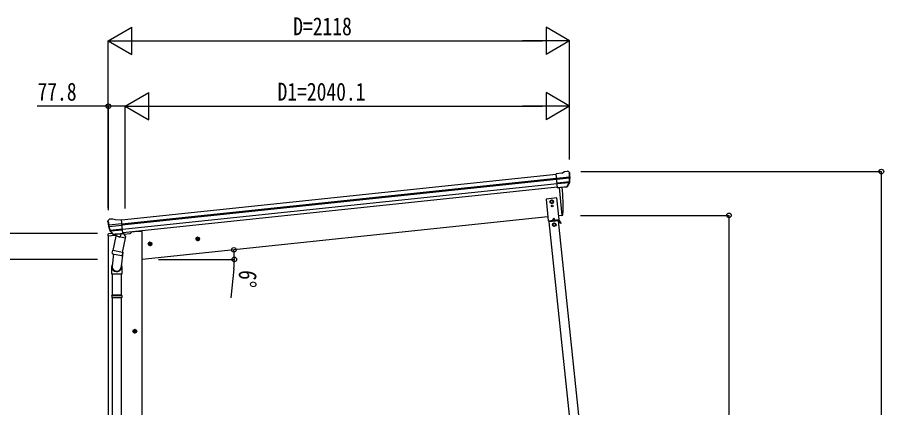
# Model space of a CAD drawing. Units: millimetres, scale not verified. Extents: x -10512 to 10512, y -7425 to 7425.
# Drawn here: x -8000 to -4022, y -1821 to -29 of the extents above; entities that cross this region are included whole.
import ezdxf
from ezdxf.enums import TextEntityAlignment as Align

# ---------------------------------------------------------------- set-up
doc = ezdxf.new("R2010")
doc.units = ezdxf.units.MM
doc.header["$LTSCALE"] = 30
for name, color, linetype in [('0-4_YKK_13', 4, 'Continuous'), ('0-5_YKK_A1', 4, 'Continuous'), ('0-6_YKK_D', 6, 'Continuous')]:
    doc.layers.add(name, color=color, linetype=linetype)
doc.styles.add('ＭＳ ゴシック', font='')
doc.styles.get('ＭＳ ゴシック').set_extended_font_data('MS Gothic')

msp = doc.modelspace()

# ---------------------------------------------------------------- linework, layer by layer
at = {"layer": '0-4_YKK_13'}
for p, q in [((-5499.63, -744.17), (-5526.16, -746.95)), ((-5519.37, -811.51), (-5526.16, -746.95)), ((-5473.32, -735.37), (-5473.32, -735.37)), ((-5469.65, -736.45), (-5469.65, -736.45)), ((-5469.65, -736.45), (-5465.33, -739.95)), ((-5465.33, -739.95), (-5464.47, -740.65)), ((-5463.08, -744.35), (-5463.39, -742.5)), ((-5524, -767.48), (-5464.26, -761.2)), ((-5463.78, -767.07), (-5523.38, -773.34)), ((-5464.62, -783.83), (-5521.65, -789.82)), ((-5466.01, -788.49), (-5521.18, -794.29)), ((-5474.57, -805.07), (-5465.12, -786.77)), ((-5473.51, -805.5), (-5463.39, -787.24)), ((-5476.02, -806.72), (-5519.39, -811.28)), ((-5519.37, -811.51), (-5509.43, -810.46)), ((-5512.49, -810.78), (-5499.1, -938.17)), ((-5509.43, -810.46), (-5509.15, -810.53)), ((-5509.15, -810.53), (-5483.82, -807.86)), ((-5483.82, -807.86), (-5483.57, -807.74)), ((-5483.57, -807.74), (-5475.88, -806.94)), ((-5545.03, -895.1), (-5545.85, -895.1)), ((-5542.57, -895.92), (-5541.75, -895.92)), ((-5537.89, -951.74), (-5541.87, -960.67)), ((-5537.89, -951.74), (-5532.15, -959.65)), ((-5499.1, -938.17), (-5497.05, -937.89)), ((-7584.48, -967.31), (-7584.56, -965.44)), ((-7583.19, -962.55), (-7583.89, -963.41)), ((-7579.69, -958.23), (-7583.19, -962.55)), ((-7520.08, -977.28), (-7579.82, -983.56)), ((-7579.69, -958.23), (-7579.69, -958.23)), ((-7579.07, -989.4), (-7519.47, -983.13)), ((-7576.34, -956.4), (-7576.33, -956.4)), ((-7548.76, -959.54), (-7522.24, -956.75)), ((-7515.46, -1021.3), (-7522.24, -956.75)), ((-5514.61, -962.83), (-5558.37, -967.43)), ((-5513.75, -959.72), (-5557.19, -964.29)), ((-5556.87, -967.27), (-5557.19, -964.29)), ((-5542.45, -965.76), (-5542.77, -962.77)), ((-5542.51, -965.26), (-5530.57, -964.01)), ((-5530.52, -964.5), (-5530.83, -961.52)), ((-5516.1, -962.99), (-5516.41, -960)), ((-5516.15, -962.49), (-5513.48, -962.21)), ((-5502.78, -974.6), (-5510.86, -961.16)), ((-5507.5, -971.61), (-5505.36, -970.32)), ((-7584.19, -1025.9), (-7585.09, -1032.74)), ((-7585.09, -1032.74), (-7551.36, -1029.19)), ((-7564.68, -1021.54), (-7581.53, -1023.31)), ((-7561.56, -1024.96), (-7575.26, -1009.2)), ((-7574.77, -1005.61), (-7517.74, -999.62)), ((-7560.62, -1024.32), (-7573.67, -1008.38)), ((-7572.44, -1009.88), (-7517.27, -1004.08)), ((-7548.12, -1034.24), (-7561.48, -1099.9)), ((-7551.26, -1025.07), (-7558.95, -1025.88)), ((-7558.86, -1025.64), (-7515.48, -1021.08)), ((-7558.11, -1025.88), (-7556.54, -1025.71)), ((-7556.54, -1025.71), (-7519, -1021.77)), ((-7554.75, -1026.18), (-7554.9, -1026.91)), ((-7554.28, -1028.04), (-7529.53, -1037.79)), ((-7550.99, -1025.13), (-7551.26, -1025.07)), ((-7525.66, -1022.47), (-7550.99, -1025.13)), ((-7503.24, -1043.37), (-7548.12, -1034.24)), ((-7545.95, -1031.32), (-7546.61, -1034.55)), ((-7525.14, -1022.8), (-7528.06, -1037.15)), ((-7525.4, -1022.35), (-7525.66, -1022.47)), ((-7515.46, -1021.3), (-7525.4, -1022.35)), ((-7519, -1021.77), (-7517.44, -1021.6)), ((-7515.62, -1019.72), (-7514.7, -1019.91)), ((-7514.7, -1019.91), (-7503.49, -1036.83)), ((-7511.34, -1024.98), (-7482.07, -1021.91)), ((-7477.21, -1014.36), (-7477.64, -1017.59)), ((-7516.6, -1109.03), (-7503.24, -1043.37)), ((-7503.49, -1036.83), (-7504.76, -1043.06)), ((-7563.96, -1112.14), (-7561.47, -1099.9)), ((-7563.75, -1113.54), (-7563.75, -1113.54)), ((-7516.6, -1109.03), (-7561.48, -1099.9)), ((-7516.17, -1106.89), (-7522.82, -1174.63)), ((-7516.61, -1109.03), (-7519.15, -1121.5)), ((-7559.07, -1115.18), (-7564.63, -1170.91)), ((-7562.41, -1114.5), (-7521.45, -1122.84)), ((-7566.78, -1208.07), (-7566.78, -1173.72)), ((-7520.78, -1173.41), (-7520.78, -1208.07)), ((-7520.78, -1208.07), (-7566.78, -1208.07)), ((-7564.78, -1208.07), (-7564.78, -1304.81)), ((-7522.78, -1208.07), (-7522.78, -1304.81)), ((-7566.78, -1306.81), (-7565.78, -1304.81)), ((-7520.78, -1306.81), (-7566.78, -1306.81)), ((-7521.78, -1304.81), (-7565.78, -1304.81)), ((-7520.78, -1306.81), (-7521.78, -1304.81)), ((-7520.78, -1306.81), (-7520.78, -1314.81)), ((-7520.78, -1314.81), (-7566.78, -1314.81)), ((-7521.78, -1316.81), (-7565.78, -1316.81)), ((-7564.78, -1316.81), (-7564.78, -2080.69)), ((-7522.78, -1316.81), (-7522.78, -2080.69)), ((-7520.78, -1314.81), (-7521.78, -1316.81))]:
    msp.add_line(p, q, dxfattribs=at)
for points in [[(-5499.63, -744.17), (-5488.03, -737.2), (-5488.03, -737.2)], [(-5486.8, -736.79), (-5486.8, -736.79), (-5473.32, -735.37)], [(-5545.85, -895.1), (-5545.85, -895.92), (-5545.03, -895.92)], [(-5543.39, -894.28), (-5543.39, -893.46), (-5544.21, -893.46), (-5544.21, -894.28)], [(-5544.21, -896.74), (-5544.21, -897.56), (-5543.39, -897.56), (-5543.39, -896.74)], [(-5541.75, -895.92), (-5541.75, -895.1), (-5542.57, -895.1)], [(-7562.85, -954.99), (-7562.85, -954.99), (-7576.33, -956.4)], [(-7548.76, -959.54), (-7561.56, -955.13), (-7561.56, -955.13)], [(-5502.78, -974.6), (-5504.93, -975.89), (-5513, -962.45)], [(-7566.78, -1306.81), (-7566.78, -1314.81), (-7565.78, -1316.81)]]:
    msp.add_lwpolyline(points, dxfattribs=at)
for points in [[(-5512.15, -957.54), (-5522.6, -858.09), (-5572.33, -863.32), (-5561.87, -962.77)], [(-5546.03, -868.12), (-5552.46, -871.99), (-5552.33, -879.49), (-5545.76, -883.13), (-5539.33, -879.26), (-5539.46, -871.76)], [(-5534.95, -973.54), (-5541.38, -977.4), (-5541.25, -984.91), (-5534.68, -988.55), (-5528.25, -984.68), (-5528.38, -977.18)]]:
    msp.add_lwpolyline(points, close=True, dxfattribs=at)
for centre, radius in [((-5545.89, -875.62), 8.5), ((-5545.89, -875.62), 7.7), ((-5545.89, -875.62), 6.5), ((-5545.89, -875.62), 6.5), ((-5543.8, -895.51), 3.75), ((-5534.81, -981.04), 8.5), ((-5534.81, -981.04), 7.7), ((-5534.81, -981.04), 6.5)]:
    msp.add_circle(centre, radius, dxfattribs=at)
for centre, radius, start, end in [((-5486.49, -739.77), 3, 96.02369, 120.97631), ((-5472.8, -740.34), 5, 51.04426, 95.95574), ((-5656.64, -766), 192.44, 1.4271, 6.57578), ((-5663.98, -765.46), 202, 354.13916, 6), ((-5467.78, -785.39), 3, 332.69111, 354.20009), ((-5663.98, -765.46), 200.2, 354.20009, 359.53883), ((-5418.99, -759.09), 45.32, 182.67122, 185.64518), ((-5463.59, -768.41), 1.35, 95.1605, 97.91927), ((-5460.99, -766.85), 2.74, 179.02151, 184.43412), ((-5466.02, -785.78), 3, 331, 354.13916), ((-6393.7, -897.96), 900, 357.63919, 5.64986), ((-5476.13, -804.04), 2.99, 285.2717, 331.00739), ((-5545.03, -894.28), 0.82, 270, 0), ((-5545.03, -896.74), 0.82, 0, 90), ((-5542.57, -894.28), 0.82, 180, 270), ((-5542.57, -896.74), 0.82, 90, 180), ((-5497.46, -934.91), 3, 278, 357.63919), ((-7383.58, -946.2), 202, 186, 197.86084), ((-7390.65, -948.25), 192.44, 185.42422, 190.5729), ((-7624.54, -990.91), 45.32, 6.35482, 9.32878), ((-7575.81, -961.38), 5, 96.04426, 140.95574), ((-7581.85, -989.77), 2.74, 7.56588, 12.97849), ((-7578.98, -990.75), 1.35, 94.08073, 96.8395), ((-7383.58, -946.2), 200.2, 192.46117, 197.79991), ((-7562.53, -957.97), 3, 71.02369, 95.97631), ((-5513.43, -962.71), 3, 31, 96), ((-5513.43, -962.71), 0.5, 31, 96), ((-7581.21, -1026.3), 3, 96, 172.5), ((-7572.99, -1007.23), 3, 197.86084, 221), ((-7571.35, -1006.48), 3, 197.79991, 219.30889), ((-7559.3, -1022.99), 2.99, 220.99261, 266.7283), ((-7558.16, -1025.38), 0.5, 240.73754, 276), ((-7555.24, -1026.08), 0.5, 348.5, 96), ((-7553.92, -1027.11), 1, 168.5, 248.5), ((-7524.56, -1022.96), 0.604, 93.09842, 164.70595), ((-7517.49, -1021.11), 0.5, 276, 311.26246), ((-7482.59, -1016.94), 5, 276, 352.5), ((-7529.05, -1036.87), 1.03, 242.53897, 344.46569), ((-7562.06, -1112.57), 1.95, 167.54017, 209.97766), ((-7562.01, -1112.54), 2, 209.90962, 258.5), ((-7521.05, -1120.88), 2, 258.5, 341.96843), ((-7536.78, -1173.72), 30, 177.45142, 180)]:
    msp.add_arc(centre, radius, start, end, dxfattribs=at)
for centre, major_axis, ratio, start_param, end_param in [((-5465.34, -743.95), (-0.87, 5.91), 0.020485, 0.671432, 1.5691306), ((-5470.74, -739.43), (5.88, -1.31), 0.24881, 0.460585, 0.4641038), ((-5466.36, -742.98), (-2.34, 1.9), 0.995767, 3.9859716, 4.712389), ((-5661.67, -787.41), (-20.92, 199.05), 0.994373, 4.7113789, 4.7277536), ((-5476.33, -803.74), (-0.11, 3), 0.642905, 3.2459383, 4.203928), ((-5476.2, -803.95), (1.66, -2.51), 0.997631, 5.8041905, 5.8929484), ((-5476.27, -803.84), (3.53, -2.11), 0.650902, 5.2561448, 5.3289554), ((-5473.9, -803.49), (1.08, 3.13), 0.040856, 2.1135035, 2.1416249), ((-7581.56, -965.3), (1.9, 2.34), 0.995767, 1.5707963, 2.2972137), ((-7578.01, -960.92), (-5.48, -2.51), 0.24881, 5.8190815, 5.8226003), ((-7582.35, -966.46), (-0.38, 5.97), 0.020485, 4.7140547, 5.6117533), ((-7381.28, -968.15), (-20.92, 199.05), 0.994373, 1.5554317, 1.5718064), ((-7561.6, -1022.91), (-1.71, 2.84), 0.040856, 4.1415604, 4.1696818), ((-7559.17, -1022.66), (-0.51, 2.96), 0.642905, 2.0792573, 3.037247), ((-7559.21, -1022.76), (-3.02, -2.79), 0.650902, 0.9542299, 1.0270405), ((-7559.26, -1022.89), (-1.1, -2.8), 0.997631, 0.3902369, 0.4789948), ((-7543.78, -1173.41), (23, 0), 0.996195, 2.621936, 6.6074797), ((-7543.78, -1173.41), (21, 0), 0.996195, 3.0215498, 6.2247991)]:
    msp.add_ellipse(centre, major_axis=major_axis, ratio=ratio, start_param=start_param, end_param=end_param, dxfattribs=at)
at = {"layer": '0-5_YKK_A1'}
for p, q in [((-7522.03, -958.74), (-5525.95, -748.94)), ((-7520.05, -977.64), (-5523.96, -767.84)), ((-7519.62, -981.81), (-5523.52, -772.02)), ((-7517.52, -1001.67), (-5521.43, -791.88)), ((-5519.68, -808.61), (-7515.76, -1018.41)), ((-5512.49, -810.78), (-5499.1, -938.17)), ((-5563.74, -944.97), (-7426.44, -1140.75)), ((-5499.1, -938.17), (-5514.02, -939.74)), ((-5391.12, -2558.67), (-5558.37, -967.43)), ((-5347.36, -2554.07), (-5514.61, -962.83)), ((-7581.94, -3690.69), (-7581.94, -1032.41)), ((-7380.28, -1068.52), (-7400.17, -1070.62)), ((-7391.01, -1062.11), (-7397.08, -1066.52)), ((-7397.08, -1066.52), (-7396.3, -1073.98)), ((-7396.3, -1073.98), (-7389.44, -1077.03)), ((-7389.18, -1079.51), (-7391.27, -1059.62)), ((-7384.15, -1065.16), (-7391.01, -1062.11)), ((-7161.48, -1045.53), (-7181.38, -1047.62)), ((-7172.21, -1039.11), (-7178.29, -1043.52)), ((-7178.29, -1043.52), (-7177.5, -1050.99)), ((-7177.5, -1050.99), (-7170.65, -1054.04)), ((-7170.38, -1056.52), (-7172.48, -1036.63)), ((-7165.36, -1042.16), (-7172.21, -1039.11)), ((-7450.44, -1470.3), (-7470.44, -1470.3)), ((-7460.44, -1462.79), (-7466.94, -1466.54)), ((-7466.94, -1466.54), (-7466.94, -1474.05)), ((-7460.44, -1480.3), (-7460.44, -1460.3)), ((-7453.94, -1466.54), (-7460.44, -1462.79)), ((-7466.94, -1474.05), (-7460.44, -1477.8))]:
    msp.add_line(p, q, dxfattribs=at)
for points in [[(-7426.44, -3690.69), (-7426.44, -1011.75), (-7446.44, -1011.75), (-7477.29, -1014.99)], [(-7389.44, -1077.03), (-7383.37, -1072.62), (-7384.15, -1065.16)], [(-7170.65, -1054.04), (-7164.57, -1049.63), (-7165.36, -1042.16)], [(-7460.44, -1477.8), (-7453.94, -1474.05), (-7453.94, -1466.54)]]:
    msp.add_lwpolyline(points, dxfattribs=at)
for centre, radius in [((-7390.22, -1069.57), 8.5), ((-7390.22, -1069.57), 7.7), ((-7390.22, -1069.57), 6.5), ((-7171.43, -1046.57), 8.5), ((-7171.43, -1046.57), 7.7), ((-7171.43, -1046.57), 6.5), ((-7460.44, -1470.3), 8.5), ((-7460.44, -1470.3), 7.7), ((-7460.44, -1470.3), 6.5)]:
    msp.add_circle(centre, radius, dxfattribs=at)
at = {"layer": '0-6_YKK_D'}
for p, q in [((-7582.44, -137.35), (-7474.19, -74.85)), ((-7474.19, -199.85), (-7474.19, -74.85)), ((-5464.06, -137.35), (-5572.31, -74.85)), ((-5572.31, -74.85), (-5572.31, -199.85)), ((-7582.44, -904.76), (-7582.44, -136.35)), ((-7582.44, -137.35), (-7474.19, -199.85)), ((-7582.44, -137.35), (-7365.93, -137.35)), ((-7457.44, -137.35), (-5589.06, -137.35)), ((-5464.06, -137.35), (-5680.56, -137.35)), ((-5464.06, -137.35), (-5572.31, -199.85)), ((-5464.06, -682.03), (-5464.06, -136.35)), ((-7504.19, -437.35), (-7395.94, -374.85)), ((-7395.94, -499.85), (-7395.94, -374.85)), ((-5464.06, -437.35), (-5572.31, -374.85)), ((-5572.31, -374.85), (-5572.31, -499.85)), ((-7581.94, -914.77), (-7581.94, -436.35)), ((-7504.19, -906.6), (-7504.19, -436.35)), ((-7504.19, -905.6), (-7504.19, -436.35)), ((-7504.19, -437.35), (-7395.94, -499.85)), ((-7504.19, -437.35), (-7287.68, -437.35)), ((-7379.19, -437.35), (-5589.06, -437.35)), ((-5464.06, -437.35), (-5680.56, -437.35)), ((-5464.06, -437.35), (-5572.31, -499.85)), ((-5464.06, -681.03), (-5464.06, -436.35)), ((-5412.8, -737.35), (-4031.42, -737.35)), ((-4032.42, -3140.75), (-4032.42, -737.35)), ((-5413.22, -938.17), (-4731.42, -938.17)), ((-4732.42, -938.17), (-4732.42, -3140.75)), ((-7632.44, -1021.26), (-8815.88, -1021.26)), ((-7632.44, -1140.75), (-8115.88, -1140.75)), ((-7352.08, -1140.75), (-7002.53, -1140.75)), ((-7005.66, -1183.19), (-7019.11, -1316.51))]:
    msp.add_line(p, q, dxfattribs=at)
msp.add_lwpolyline([(-7504.19, -437.35), (-7581.94, -437.35), (-7908.44, -437.35)], dxfattribs=at)
for centre in [(-7581.94, -437.35), (-4032.42, -737.35), (-4732.42, -938.17), (-7005.84, -1096.54), (-7003.53, -1140.75)]:
    msp.add_circle(centre, 10.62, dxfattribs=at)
for start, end in [(0, 6), (354.23974, 0)]:
    msp.add_arc((-7426.44, -1140.75), 422.91, start, end, dxfattribs=at)

# ---------------------------------------------------------------- texts
at = {"layer": '0-6_YKK_D', "style": 'ＭＳ ゴシック', "width": 0.8}
for s, p in [('D=2118', (-6733.25, -136.35)), ('77.8', (-7907.44, -436.35)), ('D1=2040.1', (-6805.12, -436.35))]:
    msp.add_text(s, height=82.48, dxfattribs=at).set_placement(p, align=Align.BOTTOM_LEFT)
msp.add_text('6°', height=82.48, rotation=264.24, dxfattribs=at).set_placement((-7004.77, -1184.29), align=Align.BOTTOM_LEFT)

doc.saveas('drawing.dxf')
